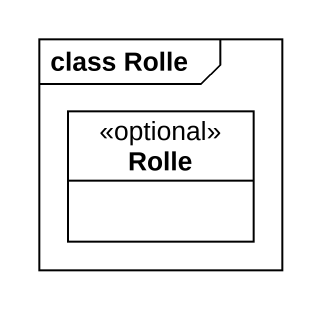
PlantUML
@startuml
mainframe class Rolle
hide circle
hide empty members
class Rolle <<optional>>
@enduml
